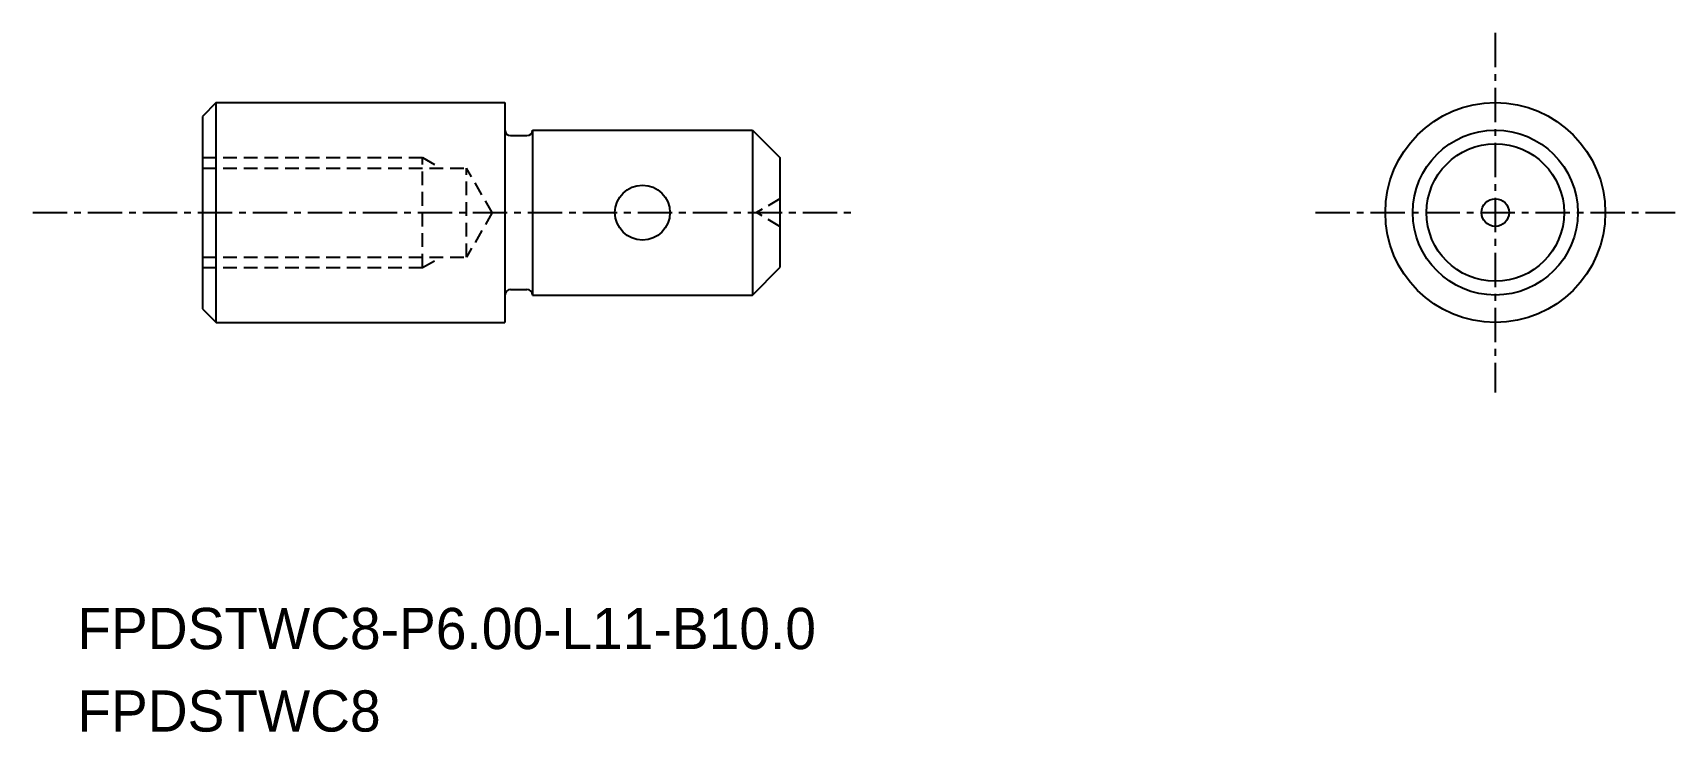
# Model space of a CAD drawing. Extents: x -1421.8 to -1362, y -487.6 to -462.2.
import ezdxf

# ---------------------------------------------------------------- set-up
doc = ezdxf.new("R2010")
doc.units = 0
doc.linetypes.add('CENTER', pattern=[2, 1.25, -0.25, 0.25, -0.25])
doc.linetypes.add('DASHED', pattern=[0.75, 0.5, -0.25])
doc.layers.get('0').update_dxf_attribs({"linetype": 'CONTINUOUS'})
doc.layers.add('CENTER', color=1, linetype='CENTER')

msp = doc.modelspace()

# ---------------------------------------------------------------- linework, layer by layer
at = {"color": 7, "linetype": 'CONTINUOUS'}
for p, q in [((-1415.097, -464.698), (-1415.597, -465.198)), ((-1415.097, -464.698), (-1404.597, -464.698)), ((-1415.097, -472.698), (-1415.097, -464.698)), ((-1404.597, -464.698), (-1404.597, -472.698)), ((-1415.597, -465.198), (-1415.597, -472.198)), ((-1403.597, -465.698), (-1395.597, -465.698)), ((-1395.597, -465.698), (-1394.597, -466.698)), ((-1394.597, -466.698), (-1394.597, -470.698)), ((-1395.597, -471.698), (-1394.597, -470.698)), ((-1403.597, -471.698), (-1395.597, -471.698)), ((-1415.597, -472.198), (-1415.097, -472.698)), ((-1415.097, -472.698), (-1404.597, -472.698))]:
    msp.add_line(p, q, dxfattribs=at)
at = {"linetype": 'CONTINUOUS'}
for p, q in [((-1404.397, -465.898), (-1403.797, -465.898)), ((-1404.397, -471.498), (-1403.797, -471.498))]:
    msp.add_line(p, q, dxfattribs=at)
for p, q in [((-1403.597, -465.698), (-1403.597, -471.698)), ((-1395.597, -465.698), (-1395.597, -471.698))]:
    msp.add_line(p, q)
at = {"color": 3, "linetype": 'DASHED'}
for p, q in [((-1415.597, -466.698), (-1407.597, -466.698)), ((-1415.597, -467.077), (-1405.997, -467.077)), ((-1407.597, -466.698), (-1406.941, -467.077)), ((-1407.597, -470.698), (-1407.597, -466.698)), ((-1405.062, -468.698), (-1405.997, -467.077)), ((-1405.997, -470.319), (-1405.997, -467.077)), ((-1394.597, -468.198), (-1395.45, -468.698)), ((-1405.062, -468.698), (-1405.997, -470.319)), ((-1394.597, -469.198), (-1395.45, -468.698)), ((-1415.597, -470.319), (-1405.997, -470.319)), ((-1407.597, -470.698), (-1406.941, -470.319)), ((-1415.597, -470.698), (-1407.597, -470.698))]:
    msp.add_line(p, q, dxfattribs=at)
at = {"linetype": 'CONTINUOUS'}
for centre, radius in [((-1368.578, -468.698), 4), ((-1368.578, -468.698), 3), ((-1368.578, -468.698), 2.5), ((-1399.597, -468.698), 1), ((-1368.578, -468.698), 0.5)]:
    msp.add_circle(centre, radius, dxfattribs=at)
for centre, start, end in [((-1404.397, -465.698), 180, 270), ((-1403.797, -465.698), 270, 360), ((-1404.397, -471.698), 90, 180), ((-1403.797, -471.698), 0, 90)]:
    msp.add_arc(centre, 0.2, start, end, dxfattribs=at)
at = {"color": 7, "linetype": 'CONTINUOUS'}
msp.add_point((-1415.597, -468.698), dxfattribs=at)
at = {"layer": 'CENTER', "color": 1, "linetype": 'CENTER'}
for p, q in [((-1368.578, -462.158), (-1368.578, -475.238)), ((-1421.769, -468.698), (-1391.769, -468.698)), ((-1375.118, -468.698), (-1362.038, -468.698))]:
    msp.add_line(p, q, dxfattribs=at)

# ---------------------------------------------------------------- texts
for s, p in [('FPDSTWC8-P6.00-L11-B10.0', (-1420.152, -484.58)), ('FPDSTWC8', (-1420.152, -487.58))]:
    msp.add_text(s, height=1.5).set_placement(p)

doc.saveas('drawing.dxf')
